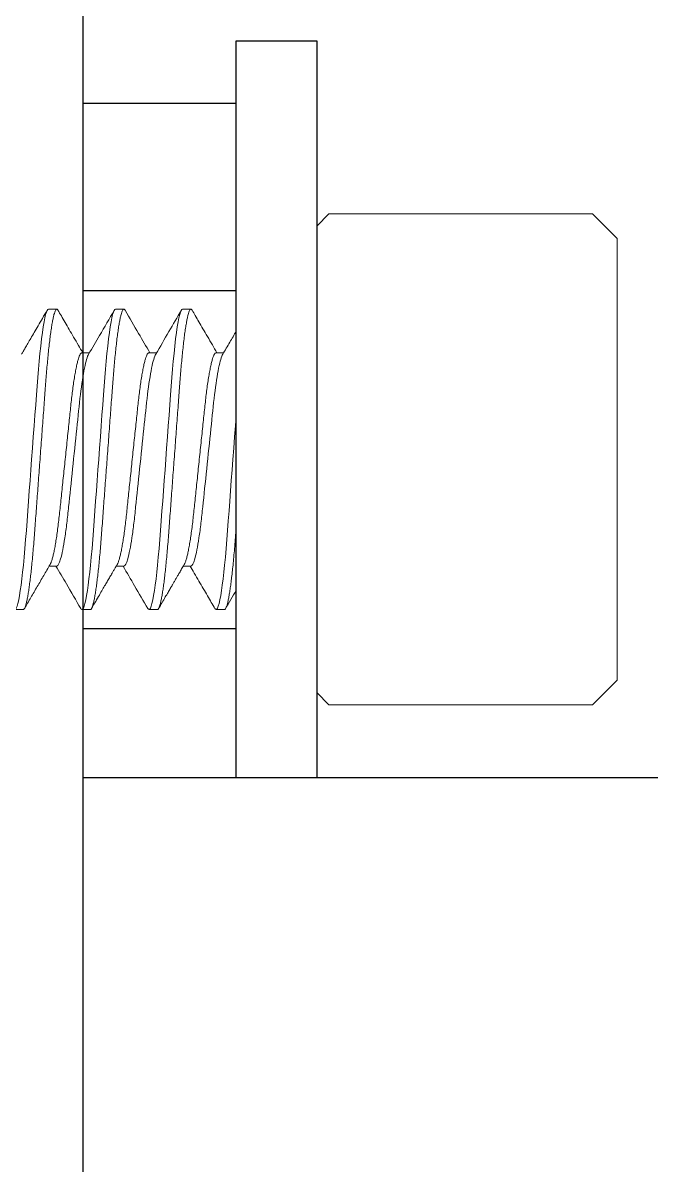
# Model space of a CAD drawing. Header units: inches. Extents: x 1.3 to 19.8, y 1.7 to 13.
# Drawn here: x 14.199 to 14.4332, y 4.9928 to 5.4186 of the extents above; entities that cross this region are included whole.
import ezdxf

# ---------------------------------------------------------------- set-up
doc = ezdxf.new("R2010")
doc.units = ezdxf.units.IN
doc.header["$MEASUREMENT"] = 0
doc.linetypes.add('SLD-Solid', pattern=[0])
for name, color, linetype in [('Clamp', 30, 'Continuous'), ('Fastener', 134, 'Continuous'), ('Solenoid', 6, 'Continuous')]:
    doc.layers.add(name, color=color, linetype=linetype)

msp = doc.modelspace()

# ---------------------------------------------------------------- linework, layer by layer
at = {"layer": 'Clamp'}
msp.add_arc((13.55654, 5.84526), 0.75, 311.32105, 0, dxfattribs=at)
at = {"layer": 'Fastener'}
for p, q in [((14.27854, 5.13724), (14.27854, 5.41187)), ((14.27854, 5.41187), (14.30854, 5.41187)), ((14.30854, 5.41187), (14.30854, 5.13724))]:
    msp.add_line(p, q, dxfattribs=at)
at = {"layer": 'Fastener', "linetype": 'SLD-Solid', "lineweight": 15}
for p, q in [((14.30854, 5.34279), (14.31311, 5.34737)), ((14.31311, 5.34737), (14.41139, 5.34737)), ((14.41139, 5.34737), (14.42054, 5.33822)), ((14.30854, 5.34279), (14.30854, 5.25587)), ((14.42054, 5.25587), (14.42054, 5.33822)), ((14.20854, 5.31187), (14.21166, 5.31187)), ((14.23354, 5.31187), (14.23666, 5.31187)), ((14.25854, 5.31187), (14.26166, 5.31187)), ((14.22104, 5.29563), (14.22386, 5.29563)), ((14.24604, 5.29563), (14.24886, 5.29563)), ((14.27104, 5.29563), (14.27386, 5.29563)), ((14.30854, 5.25587), (14.30854, 5.16894)), ((14.42054, 5.17352), (14.42054, 5.25587)), ((14.21166, 5.2161), (14.20885, 5.2161)), ((14.23666, 5.2161), (14.23384, 5.2161)), ((14.26166, 5.2161), (14.25884, 5.2161)), ((14.19916, 5.19987), (14.19604, 5.19987)), ((14.22416, 5.19987), (14.22104, 5.19987)), ((14.24916, 5.19987), (14.24604, 5.19987)), ((14.27416, 5.19987), (14.27104, 5.19987)), ((14.42054, 5.17352), (14.41139, 5.16437)), ((14.31311, 5.16437), (14.30854, 5.16894)), ((14.41139, 5.16437), (14.31311, 5.16437))]:
    msp.add_line(p, q, dxfattribs=at)
at = {"layer": 'Fastener', "linetype": 'SLD-Solid', "lineweight": 15, "flags": 128}
for points in [[(14.1956, 5.20028), (14.1958, 5.19999), (14.19604, 5.19987), (14.1963, 5.2), (14.19657, 5.20043), (14.19686, 5.20116), (14.19715, 5.20219), (14.19746, 5.20352), (14.19777, 5.20515), (14.19806, 5.20695), (14.19836, 5.209), (14.19865, 5.21128), (14.19894, 5.21377), (14.19922, 5.21645), (14.19951, 5.21947), (14.19979, 5.22264), (14.20006, 5.22594), (14.20032, 5.22934), (14.20058, 5.23291), (14.20086, 5.23666), (14.20113, 5.24033), (14.20142, 5.24411), (14.2017, 5.24798), (14.202, 5.25191), (14.20229, 5.25587), (14.2026, 5.26006), (14.20291, 5.26422), (14.20322, 5.26831), (14.20351, 5.2723), (14.2038, 5.27616), (14.20408, 5.27986), (14.20432, 5.28318), (14.20456, 5.28636), (14.20482, 5.28946), (14.20508, 5.29244), (14.20536, 5.29528), (14.20566, 5.29812), (14.20597, 5.30074), (14.20628, 5.30312), (14.20659, 5.30524), (14.2069, 5.30708), (14.20721, 5.30862), (14.20749, 5.30981), (14.20777, 5.31072), (14.20804, 5.31136), (14.2083, 5.31174), (14.20854, 5.31187), (14.20854, 5.31187)], [(14.2206, 5.20028), (14.2208, 5.19999), (14.22104, 5.19987), (14.2213, 5.2), (14.22157, 5.20043), (14.22186, 5.20116), (14.22215, 5.20219), (14.22246, 5.20352), (14.22277, 5.20515), (14.22306, 5.20695), (14.22336, 5.209), (14.22365, 5.21128), (14.22394, 5.21377), (14.22422, 5.21645), (14.22451, 5.21947), (14.22479, 5.22264), (14.22506, 5.22594), (14.22532, 5.22934), (14.22558, 5.23291), (14.22586, 5.23666), (14.22613, 5.24033), (14.22642, 5.24411), (14.2267, 5.24798), (14.227, 5.25191), (14.22729, 5.25587), (14.2276, 5.26006), (14.22791, 5.26422), (14.22822, 5.26831), (14.22851, 5.2723), (14.2288, 5.27616), (14.22908, 5.27986), (14.22932, 5.28318), (14.22956, 5.28636), (14.22982, 5.28946), (14.23008, 5.29244), (14.23036, 5.29528), (14.23066, 5.29812), (14.23097, 5.30074), (14.23128, 5.30312), (14.23159, 5.30524), (14.2319, 5.30708), (14.23221, 5.30862), (14.23249, 5.30981), (14.23277, 5.31072), (14.23304, 5.31136), (14.2333, 5.31174), (14.23354, 5.31187), (14.23354, 5.31187)], [(14.2456, 5.20028), (14.2458, 5.19999), (14.24604, 5.19987), (14.2463, 5.2), (14.24657, 5.20043), (14.24686, 5.20116), (14.24715, 5.20219), (14.24746, 5.20352), (14.24777, 5.20515), (14.24806, 5.20695), (14.24836, 5.209), (14.24865, 5.21128), (14.24894, 5.21377), (14.24922, 5.21645), (14.24951, 5.21947), (14.24979, 5.22264), (14.25006, 5.22594), (14.25032, 5.22934), (14.25058, 5.23291), (14.25086, 5.23666), (14.25113, 5.24033), (14.25142, 5.24411), (14.2517, 5.24798), (14.252, 5.25191), (14.25229, 5.25587), (14.2526, 5.26006), (14.25291, 5.26422), (14.25322, 5.26831), (14.25351, 5.2723), (14.2538, 5.27616), (14.25408, 5.27986), (14.25432, 5.28318), (14.25456, 5.28636), (14.25482, 5.28946), (14.25508, 5.29244), (14.25536, 5.29528), (14.25566, 5.29812), (14.25597, 5.30074), (14.25628, 5.30312), (14.25659, 5.30524), (14.2569, 5.30708), (14.25721, 5.30862), (14.25749, 5.30981), (14.25777, 5.31072), (14.25804, 5.31136), (14.2583, 5.31174), (14.25854, 5.31187), (14.25854, 5.31187)], [(14.2706, 5.20028), (14.2708, 5.19999), (14.27104, 5.19987), (14.2713, 5.2), (14.27157, 5.20043), (14.27186, 5.20116), (14.27215, 5.20219), (14.27246, 5.20352), (14.27277, 5.20515), (14.27306, 5.20695), (14.27336, 5.209), (14.27365, 5.21128), (14.27394, 5.21377), (14.27422, 5.21645), (14.27451, 5.21947), (14.27479, 5.22264), (14.27506, 5.22594), (14.27532, 5.22934), (14.27558, 5.23291), (14.27586, 5.23666), (14.27613, 5.24033), (14.27642, 5.24411), (14.2767, 5.24798), (14.277, 5.25191), (14.27729, 5.25587), (14.2776, 5.26006), (14.27791, 5.26422), (14.27822, 5.26831), (14.27851, 5.2723), (14.27854, 5.27267)]]:
    msp.add_lwpolyline(points, dxfattribs=at)
at = {"layer": 'Fastener', "linetype": 'SLD-Solid', "lineweight": 15}
for points, knots in [([(14.19853, 5.29506), (14.19873, 5.29541), (14.1992, 5.2962), (14.19997, 5.29753), (14.20092, 5.29915), (14.20203, 5.30106), (14.20331, 5.30325), (14.20476, 5.30574), (14.20638, 5.30851), (14.20751, 5.31046), (14.2081, 5.31148)], [0, 0, 0, 0, 0.06359, 0.144676, 0.24328, 0.359424, 0.493133, 0.644442, 0.813383, 1, 1, 1, 1]), ([(14.19916, 5.19987), (14.19925, 5.19989), (14.19942, 5.19995), (14.1997, 5.20039), (14.19998, 5.20111), (14.20028, 5.20214), (14.20058, 5.20347), (14.20089, 5.20507), (14.20119, 5.20691), (14.20148, 5.20896), (14.20177, 5.21124), (14.20206, 5.21373), (14.20235, 5.21646), (14.20264, 5.21942), (14.20292, 5.2226), (14.20319, 5.2259), (14.20344, 5.22933), (14.20371, 5.23291), (14.20398, 5.23659), (14.20426, 5.24033), (14.20454, 5.24411), (14.20483, 5.24798), (14.20512, 5.25191), (14.20542, 5.25594), (14.20573, 5.26006), (14.20604, 5.26422), (14.20634, 5.26831), (14.20664, 5.2723), (14.20692, 5.27616), (14.2072, 5.27979), (14.20745, 5.2832), (14.20769, 5.2864), (14.20794, 5.2895), (14.20821, 5.29248), (14.20849, 5.29538), (14.20879, 5.29816), (14.20909, 5.30078), (14.2094, 5.30316), (14.20972, 5.30528), (14.21003, 5.30712), (14.21033, 5.30864), (14.21062, 5.30985), (14.2109, 5.31076), (14.21116, 5.3114), (14.21142, 5.31178), (14.21167, 5.3119), (14.21189, 5.31181), (14.21204, 5.31155), (14.2121, 5.31145)], [0, 0, 0, 0, 0.021665, 0.043691, 0.06603, 0.088627, 0.111423, 0.134358, 0.156052, 0.177758, 0.199421, 0.220986, 0.242402, 0.264895, 0.287106, 0.308983, 0.330554, 0.35238, 0.374546, 0.395713, 0.41709, 0.438628, 0.460275, 0.481976, 0.504991, 0.52794, 0.55076, 0.573389, 0.595768, 0.617842, 0.638331, 0.658691, 0.679367, 0.700335, 0.72155, 0.744268, 0.767151, 0.790137, 0.813159, 0.836154, 0.859056, 0.880508, 0.901769, 0.922793, 0.943534, 0.963952, 0.985616, 1, 1, 1, 1]), ([(14.2121, 5.31148), (14.21252, 5.31076), (14.21341, 5.30924), (14.2148, 5.30684), (14.21633, 5.30422), (14.21799, 5.30137), (14.21968, 5.29848), (14.22081, 5.29654), (14.22135, 5.29563)], [0, 0, 0, 0, 0.1366309, 0.2877085, 0.4531892, 0.6330276, 0.827174, 1, 1, 1, 1]), ([(14.22353, 5.29506), (14.22488, 5.29737), (14.22808, 5.30284), (14.23126, 5.30831), (14.2331, 5.31148)], [0, 0, 0, 0, 0.422079, 1, 1, 1, 1]), ([(14.22416, 5.19987), (14.22425, 5.19989), (14.22442, 5.19995), (14.2247, 5.20039), (14.22498, 5.20111), (14.22528, 5.20214), (14.22558, 5.20347), (14.22589, 5.20507), (14.22619, 5.20691), (14.22648, 5.20896), (14.22677, 5.21124), (14.22706, 5.21373), (14.22735, 5.21646), (14.22764, 5.21942), (14.22792, 5.2226), (14.22819, 5.2259), (14.22844, 5.22933), (14.22871, 5.23291), (14.22898, 5.23659), (14.22926, 5.24033), (14.22954, 5.24411), (14.22983, 5.24798), (14.23012, 5.25191), (14.23042, 5.25594), (14.23073, 5.26006), (14.23104, 5.26422), (14.23134, 5.26831), (14.23164, 5.2723), (14.23192, 5.27616), (14.2322, 5.27979), (14.23245, 5.2832), (14.23269, 5.2864), (14.23294, 5.2895), (14.23321, 5.29248), (14.23349, 5.29538), (14.23379, 5.29816), (14.23409, 5.30078), (14.2344, 5.30316), (14.23472, 5.30528), (14.23503, 5.30712), (14.23533, 5.30864), (14.23562, 5.30985), (14.2359, 5.31076), (14.23616, 5.3114), (14.23642, 5.31178), (14.23667, 5.3119), (14.23689, 5.31181), (14.23704, 5.31155), (14.2371, 5.31145)], [0, 0, 0, 0, 0.021664, 0.043689, 0.066026, 0.088621, 0.111416, 0.13435, 0.156042, 0.177747, 0.199408, 0.220972, 0.242386, 0.264878, 0.287088, 0.308963, 0.330533, 0.352357, 0.374522, 0.395687, 0.417063, 0.4386, 0.460245, 0.481945, 0.504958, 0.527906, 0.550725, 0.573352, 0.59573, 0.617802, 0.63829, 0.658649, 0.679323, 0.700289, 0.721503, 0.74422, 0.767102, 0.790086, 0.813107, 0.8361, 0.859, 0.880451, 0.901711, 0.922734, 0.943473, 0.963889, 0.985553, 1, 1, 1, 1]), ([(14.2371, 5.31148), (14.23879, 5.30857), (14.24187, 5.30328), (14.24496, 5.298), (14.24635, 5.29563)], [0, 0, 0, 0, 0.549896, 1, 1, 1, 1]), ([(14.24853, 5.29506), (14.25018, 5.29789), (14.25338, 5.30335), (14.25656, 5.30883), (14.2581, 5.31148)], [0, 0, 0, 0, 0.515851, 1, 1, 1, 1]), ([(14.24916, 5.19987), (14.24925, 5.19989), (14.24942, 5.19995), (14.2497, 5.20039), (14.24998, 5.20111), (14.25028, 5.20214), (14.25058, 5.20347), (14.25089, 5.20507), (14.25119, 5.20691), (14.25148, 5.20896), (14.25177, 5.21124), (14.25206, 5.21373), (14.25235, 5.21646), (14.25264, 5.21942), (14.25292, 5.2226), (14.25319, 5.2259), (14.25344, 5.22933), (14.25371, 5.23291), (14.25398, 5.23659), (14.25426, 5.24033), (14.25454, 5.24411), (14.25483, 5.24798), (14.25512, 5.25191), (14.25542, 5.25594), (14.25573, 5.26006), (14.25604, 5.26422), (14.25634, 5.26831), (14.25664, 5.2723), (14.25692, 5.27616), (14.2572, 5.27979), (14.25745, 5.2832), (14.25769, 5.2864), (14.25794, 5.2895), (14.25821, 5.29248), (14.25849, 5.29538), (14.25879, 5.29816), (14.25909, 5.30078), (14.2594, 5.30316), (14.25972, 5.30528), (14.26003, 5.30712), (14.26033, 5.30864), (14.26062, 5.30985), (14.2609, 5.31076), (14.26116, 5.3114), (14.26142, 5.31178), (14.26167, 5.3119), (14.26189, 5.31181), (14.26204, 5.31155), (14.2621, 5.31144)], [0, 0, 0, 0, 0.021662, 0.043686, 0.066022, 0.088616, 0.11141, 0.134342, 0.156034, 0.177737, 0.199398, 0.220961, 0.242374, 0.264864, 0.287073, 0.308947, 0.330516, 0.352339, 0.374503, 0.395667, 0.417042, 0.438577, 0.460221, 0.48192, 0.504932, 0.527878, 0.550696, 0.573322, 0.595699, 0.61777, 0.638257, 0.658614, 0.679288, 0.700253, 0.721466, 0.744181, 0.767062, 0.790044, 0.813064, 0.836056, 0.858955, 0.880405, 0.901664, 0.922686, 0.943424, 0.963839, 0.985501, 1, 1, 1, 1]), ([(14.2621, 5.31148), (14.2625, 5.3108), (14.26333, 5.30936), (14.26468, 5.30705), (14.26619, 5.30446), (14.26787, 5.30158), (14.2696, 5.2986), (14.27078, 5.29659), (14.27135, 5.29563)], [0, 0, 0, 0, 0.127459, 0.273038, 0.43669, 0.618357, 0.817973, 1, 1, 1, 1]), ([(14.27353, 5.29507), (14.27441, 5.29656), (14.27608, 5.29942), (14.27775, 5.30228), (14.27854, 5.30364)], [0, 0, 0, 0, 0.2735344, 0.5226997, 0.5226997, 0.5226997, 0.5226997]), ([(14.20917, 5.21667), (14.20918, 5.21668), (14.20929, 5.21683), (14.20954, 5.21741), (14.2099, 5.21844), (14.21026, 5.2198), (14.21063, 5.22144), (14.211, 5.22334), (14.21137, 5.22548), (14.21172, 5.22785), (14.21207, 5.23042), (14.2124, 5.23316), (14.21271, 5.23603), (14.21303, 5.23905), (14.21336, 5.24221), (14.2137, 5.2455), (14.21406, 5.24889), (14.21442, 5.25236), (14.21479, 5.25589), (14.21516, 5.25944), (14.21553, 5.26297), (14.2159, 5.26641), (14.21624, 5.26973), (14.21657, 5.27288), (14.21688, 5.27586), (14.21719, 5.27867), (14.21752, 5.28136), (14.21786, 5.28391), (14.21822, 5.2863), (14.21859, 5.28847), (14.21897, 5.29039), (14.21934, 5.29203), (14.21971, 5.29336), (14.22006, 5.29439), (14.22041, 5.29511), (14.22073, 5.29555), (14.22094, 5.2956), (14.22104, 5.29563)], [0, 0, 0, 0, 0.001056, 0.030616, 0.060531, 0.090687, 0.120421, 0.150152, 0.179761, 0.209133, 0.238683, 0.267767, 0.296288, 0.324838, 0.353947, 0.382985, 0.412366, 0.44198, 0.471712, 0.501984, 0.532132, 0.562033, 0.591573, 0.620644, 0.648648, 0.676687, 0.705265, 0.734291, 0.7642, 0.794352, 0.824625, 0.854895, 0.885038, 0.914401, 0.943415, 0.971979, 1, 1, 1, 1]), ([(14.21166, 5.2161), (14.21209, 5.2161), (14.21258, 5.21696), (14.21362, 5.22056), (14.21416, 5.2233), (14.21492, 5.22836), (14.21517, 5.2302), (14.21563, 5.23408), (14.21584, 5.23608), (14.21651, 5.24249), (14.21702, 5.24735), (14.21807, 5.25736), (14.21861, 5.26248), (14.2196, 5.27193), (14.22001, 5.27614), (14.22094, 5.28383), (14.22147, 5.28727), (14.22252, 5.29249), (14.22305, 5.29425), (14.22353, 5.29506)], [0, 0, 0, 0, 0.125, 0.125, 0.25, 0.25, 0.3125, 0.3125, 0.375, 0.375, 0.5, 0.5, 0.625, 0.625, 0.75, 0.75, 0.875, 0.875, 1, 1, 1, 1]), ([(14.23417, 5.21667), (14.23418, 5.21668), (14.23429, 5.21683), (14.23454, 5.21741), (14.2349, 5.21844), (14.23526, 5.2198), (14.23563, 5.22144), (14.236, 5.22334), (14.23637, 5.22548), (14.23672, 5.22785), (14.23707, 5.23042), (14.2374, 5.23316), (14.23771, 5.23603), (14.23803, 5.23905), (14.23836, 5.24221), (14.2387, 5.2455), (14.23906, 5.24889), (14.23942, 5.25236), (14.23979, 5.25589), (14.24016, 5.25944), (14.24053, 5.26297), (14.2409, 5.26641), (14.24124, 5.26973), (14.24157, 5.27288), (14.24188, 5.27586), (14.24219, 5.27867), (14.24252, 5.28136), (14.24286, 5.28391), (14.24322, 5.2863), (14.24359, 5.28847), (14.24397, 5.29039), (14.24434, 5.29203), (14.24471, 5.29336), (14.24506, 5.29439), (14.24541, 5.29511), (14.24573, 5.29555), (14.24594, 5.2956), (14.24604, 5.29563)], [0, 0, 0, 0, 0.0010211, 0.0305816, 0.0604983, 0.0906554, 0.1203905, 0.1501221, 0.179732, 0.2091053, 0.238656, 0.2677408, 0.2962634, 0.3248145, 0.3539238, 0.3829629, 0.412345, 0.4419604, 0.4716938, 0.5019667, 0.532115, 0.5620173, 0.5915582, 0.6206306, 0.6486357, 0.6766756, 0.705255, 0.7342821, 0.7641916, 0.7943444, 0.8246187, 0.8548902, 0.885034, 0.9143984, 0.9434134, 0.9719777, 1, 1, 1, 1]), ([(14.23666, 5.2161), (14.23709, 5.2161), (14.23758, 5.21696), (14.23862, 5.22056), (14.23916, 5.2233), (14.23992, 5.22836), (14.24017, 5.2302), (14.24063, 5.23408), (14.24084, 5.23608), (14.24151, 5.24249), (14.24202, 5.24735), (14.24307, 5.25736), (14.24361, 5.26249), (14.2446, 5.27193), (14.24501, 5.27614), (14.24594, 5.28383), (14.24647, 5.28727), (14.24752, 5.29249), (14.24805, 5.29425), (14.24853, 5.29506)], [0, 0, 0, 0, 0.125, 0.125, 0.25, 0.25, 0.3125, 0.3125, 0.375, 0.375, 0.5, 0.5, 0.625, 0.625, 0.75, 0.75, 0.875, 0.875, 1, 1, 1, 1]), ([(14.25917, 5.21667), (14.25918, 5.21667), (14.25929, 5.21683), (14.25954, 5.21741), (14.2599, 5.21844), (14.26026, 5.2198), (14.26063, 5.22144), (14.261, 5.22334), (14.26137, 5.22548), (14.26172, 5.22785), (14.26207, 5.23042), (14.2624, 5.23316), (14.26271, 5.23603), (14.26303, 5.23905), (14.26336, 5.24221), (14.2637, 5.2455), (14.26406, 5.24889), (14.26442, 5.25236), (14.26479, 5.25589), (14.26516, 5.25944), (14.26553, 5.26297), (14.2659, 5.26641), (14.26624, 5.26973), (14.26657, 5.27288), (14.26688, 5.27586), (14.26719, 5.27867), (14.26752, 5.28136), (14.26786, 5.28391), (14.26822, 5.2863), (14.26859, 5.28847), (14.26897, 5.29039), (14.26934, 5.29203), (14.26971, 5.29336), (14.27006, 5.29439), (14.27041, 5.29511), (14.27073, 5.29555), (14.27094, 5.2956), (14.27104, 5.29563)], [0, 0, 0, 0, 0.0011037, 0.0306617, 0.060576, 0.0907305, 0.1204632, 0.1501923, 0.1797998, 0.2091707, 0.2387189, 0.2678013, 0.2963216, 0.3248703, 0.3539772, 0.3830139, 0.4123936, 0.4420065, 0.4717374, 0.5020078, 0.5321537, 0.5620535, 0.5915919, 0.620662, 0.6486647, 0.6767023, 0.7052794, 0.7343041, 0.7642111, 0.7943614, 0.8246333, 0.8549021, 0.8850435, 0.9144055, 0.9434181, 0.9719801, 1, 1, 1, 1]), ([(14.26166, 5.2161), (14.26209, 5.2161), (14.26258, 5.21696), (14.26362, 5.22056), (14.26416, 5.2233), (14.26492, 5.22836), (14.26517, 5.2302), (14.26563, 5.23408), (14.26584, 5.23608), (14.26651, 5.24249), (14.26702, 5.24735), (14.26807, 5.25736), (14.26861, 5.26249), (14.2696, 5.27194), (14.27001, 5.27614), (14.27094, 5.28383), (14.27147, 5.28727), (14.27252, 5.29249), (14.27305, 5.29425), (14.27353, 5.29507)], [0, 0, 0, 0, 0.125, 0.125, 0.25, 0.25, 0.3125, 0.3125, 0.375, 0.375, 0.5, 0.5, 0.625, 0.625, 0.75, 0.75, 0.875, 0.875, 1, 1, 1, 1]), ([(14.27416, 5.19987), (14.27425, 5.19989), (14.27442, 5.19995), (14.2747, 5.20039), (14.27498, 5.20111), (14.27528, 5.20214), (14.27558, 5.20347), (14.27589, 5.20507), (14.27619, 5.20691), (14.27648, 5.20896), (14.27677, 5.21124), (14.27706, 5.21373), (14.27735, 5.21646), (14.27764, 5.21942), (14.27792, 5.2226), (14.27819, 5.2259), (14.27839, 5.22861), (14.27851, 5.23022), (14.27854, 5.23067)], [0, 0, 0, 0, 0.021662, 0.0436855, 0.0660212, 0.0886149, 0.1114084, 0.1343402, 0.1560315, 0.1777344, 0.1993942, 0.2209568, 0.2423695, 0.2648595, 0.2870678, 0.3089421, 0.33051, 0.3387077, 0.3387077, 0.3387077, 0.3387077]), ([(14.20917, 5.21667), (14.20838, 5.2153), (14.20678, 5.21257), (14.20439, 5.20847), (14.20199, 5.20436), (14.2004, 5.20162), (14.1996, 5.20025)], [0, 0, 0, 0, 0.2495101, 0.4993295, 0.7494846, 1, 1, 1, 1]), ([(14.2206, 5.20025), (14.21881, 5.20333), (14.21574, 5.20862), (14.21265, 5.2139), (14.21136, 5.2161)], [0, 0, 0, 0, 0.58233, 1, 1, 1, 1]), ([(14.23417, 5.21667), (14.23394, 5.21627), (14.2335, 5.21552), (14.23289, 5.21447), (14.23235, 5.21355), (14.2319, 5.21277), (14.23149, 5.21207), (14.23106, 5.21135), (14.23049, 5.21036), (14.2297, 5.20901), (14.22868, 5.20726), (14.22748, 5.2052), (14.2261, 5.20283), (14.22512, 5.20115), (14.2246, 5.20025)], [0, 0, 0, 0, 0.0726126, 0.1368827, 0.1927979, 0.2403477, 0.2796129, 0.3211904, 0.3723655, 0.4601493, 0.5667815, 0.6922831, 0.8366798, 1, 1, 1, 1]), ([(14.2456, 5.20025), (14.24396, 5.20307), (14.24089, 5.20836), (14.2378, 5.21364), (14.23636, 5.2161)], [0, 0, 0, 0, 0.533694, 1, 1, 1, 1]), ([(14.25917, 5.21666), (14.25885, 5.21611), (14.25825, 5.21509), (14.25743, 5.21369), (14.25675, 5.21252), (14.25621, 5.21159), (14.2558, 5.2109), (14.25547, 5.21033), (14.25511, 5.2097), (14.2546, 5.20884), (14.25392, 5.20767), (14.25307, 5.20621), (14.25206, 5.20448), (14.25089, 5.20246), (14.25005, 5.20102), (14.2496, 5.20026)], [0, 0, 0, 0, 0.10074, 0.186625, 0.257628, 0.313728, 0.356495, 0.384119, 0.41754, 0.471645, 0.542917, 0.63137, 0.737019, 0.859887, 1, 1, 1, 1]), ([(14.2706, 5.20025), (14.27015, 5.20102), (14.26923, 5.20262), (14.26778, 5.2051), (14.26624, 5.20775), (14.26459, 5.21057), (14.26296, 5.21337), (14.26187, 5.21524), (14.26136, 5.2161)], [0, 0, 0, 0, 0.145434, 0.301781, 0.469006, 0.647064, 0.835911, 1, 1, 1, 1])]:
    msp.add_open_spline(points, degree=3, knots=knots, dxfattribs=at)
msp.add_open_spline([(14.27854, 5.20702), (14.27723, 5.20476), (14.27592, 5.20251), (14.2746, 5.20025)], degree=3, dxfattribs=at)
at = {"layer": 'Solenoid'}
for p, q in [((14.22154, 4.23717), (14.22154, 7.25717)), ((14.22154, 5.38867), (14.27854, 5.38867)), ((14.27854, 5.13724), (14.27854, 5.38867)), ((14.22154, 5.31887), (14.27854, 5.31887)), ((14.27854, 5.19287), (14.27854, 5.31887)), ((14.22154, 5.19287), (14.27854, 5.19287)), ((14.22154, 5.13724), (14.89154, 5.13724))]:
    msp.add_line(p, q, dxfattribs=at)

doc.saveas('drawing.dxf')
